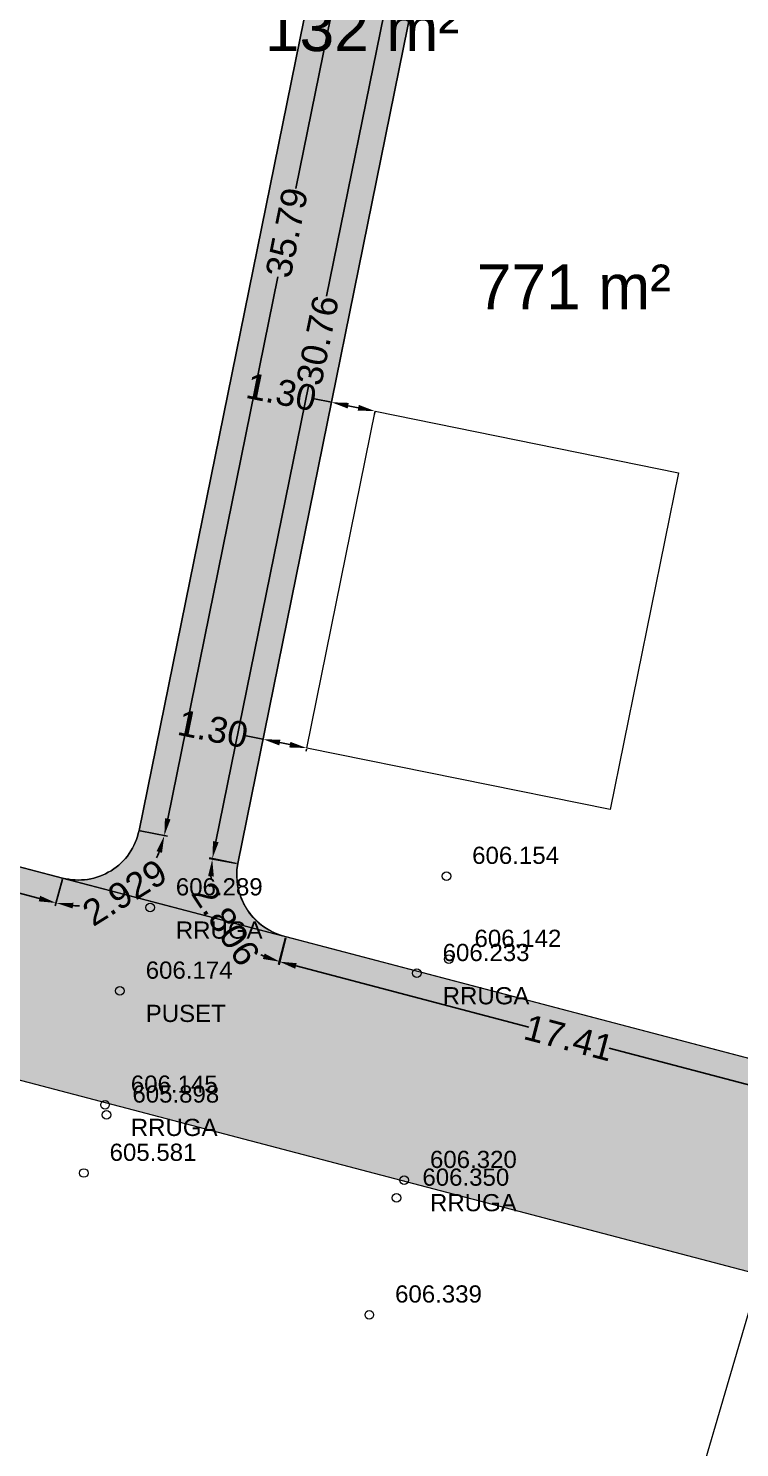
# Model space of a CAD drawing. Header units: metres. Extents: x 7508213 to 7508396, y 4696547 to 4696848.
# Drawn here: x 7508318.7 to 7508339.38, y 4696749.14 to 4696790.43 of the extents above; entities that cross this region are included whole.
import ezdxf

# ---------------------------------------------------------------- set-up
doc = ezdxf.new("R2010")
doc.units = ezdxf.units.M
doc.layers.get('Defpoints').update_dxf_attribs({"lineweight": 0})
for name, color, linetype, lineweight in [('Matjet', 210, 'Continuous', 0), ('Ndarjet', 1, 'Continuous', 0), ('ndarjet v2', 1, 'Continuous', 0), ('ParcReNet_12', 5, 'Continuous', 0)]:
    doc.layers.add(name, color=color, linetype=linetype, lineweight=lineweight)
doc.layers.add('YourDimensionLayer', color=7, linetype='Continuous')
doc.styles.get("Standard").update_dxf_attribs({"font": 'arial.ttf'})
doc.dimstyles.get("Standard").update_dxf_attribs({"dimtxt": 0.18, "dimasz": 0.18, "dimexe": 0.18, "dimexo": 0.0625, "dimgap": 0.09, "dimtad": 0, "dimtih": 1, "dimtoh": 1, "dimdec": 4, "dimzin": 0, "dimdsep": 46, "dimtxsty": 'Standard', "dimcen": 0.09, "dimadec": 0, "dimazin": 0, "dimtfac": 1, "dimtdec": 4, "dimtofl": 0, "dimtmove": 0, "dimatfit": 3, "dimfxl": 1, "dimtolj": 1, "dimtzin": 0, "dimarcsym": 0})

# ---------------------------------------------------------------- blocks, each defined once
blk = doc.blocks.new('*D127')
at = {"layer": 'Defpoints', "color": 0, "transparency": 16777216}
for p in [(7508326.188, 4696764.006), (7508325.997, 4696763.28), (7508343.03, 4696759.579)]:
    blk.add_point(p, dxfattribs=at)
at = {"layer": 'YourDimensionLayer', "color": 0, "lineweight": -2, "transparency": 16777216}
for p, q in [((7508326.18, 4696763.975), (7508325.974, 4696763.193)), ((7508326.481, 4696763.153), (7508333.255, 4696761.373)), ((7508342.356, 4696758.981), (7508335.582, 4696760.761)), ((7508343.022, 4696759.549), (7508342.817, 4696758.766))]:
    blk.add_line(p, q, dxfattribs=at)
at = {"layer": 'YourDimensionLayer', "color": 0, "transparency": 16777216}
for points in [[(7508326.502, 4696763.234), (7508326.459, 4696763.072), (7508325.997, 4696763.28)], [(7508342.377, 4696759.061), (7508342.335, 4696758.9), (7508342.84, 4696758.854)]]:
    blk.add_solid(points, dxfattribs=at)
at = {"layer": 'YourDimensionLayer', "color": 0, "transparency": 16777216, "insert": (7508334.418, 4696761.067), "char_height": 0.75, "attachment_point": 5, "rotation": 345.2744}
blk.add_mtext('\\A1;17.41', dxfattribs=at)
blk = doc.blocks.new('*D128')
at = {"layer": 'Defpoints', "color": 0, "transparency": 16777216}
for p in [(7508324.785, 4696766.13), (7508326.611, 4696765.81), (7508324.865, 4696763.879), (7508326.188, 4696764.006)]:
    blk.add_point(p, dxfattribs=at)
at = {"layer": 'YourDimensionLayer', "color": 0, "lineweight": -2, "transparency": 16777216}
for p, q in [((7508324.754, 4696766.135), (7508323.958, 4696766.275)), ((7508326.181, 4696763.975), (7508325.996, 4696763.188))]:
    blk.add_line(p, q, dxfattribs=at)
for start, end in [(181.0815, 183.0537), (243.8157, 245.788)]:
    blk.add_arc((7508326.611, 4696765.81), 2.603, start, end, dxfattribs=at)
at = {"layer": 'YourDimensionLayer', "color": 0, "transparency": 16777216}
for points in [[(7508323.925, 4696765.767), (7508324.091, 4696765.754), (7508324.046, 4696766.259)], [(7508325.57, 4696763.515), (7508325.516, 4696763.357), (7508326.017, 4696763.275)]]:
    blk.add_solid(points, dxfattribs=at)
at = {"layer": 'YourDimensionLayer', "color": 0, "transparency": 16777216, "insert": (7508324.438, 4696764.376), "char_height": 0.75, "attachment_point": 5, "rotation": 303.4347}
blk.add_mtext('\\A1;2.806', dxfattribs=at)
blk = doc.blocks.new('*D129')
at = {"layer": 'Defpoints', "color": 0, "transparency": 16777216}
for p in [(7508330.171, 4696796.428), (7508330.906, 4696796.279), (7508324.785, 4696766.13)]:
    blk.add_point(p, dxfattribs=at)
at = {"layer": 'YourDimensionLayer', "color": 0, "lineweight": -2, "transparency": 16777216}
for p, q in [((7508330.875, 4696796.285), (7508330.082, 4696796.446)), ((7508330.071, 4696795.938), (7508327.371, 4696782.637)), ((7508324.15, 4696766.769), (7508326.85, 4696780.07)), ((7508324.755, 4696766.136), (7508323.962, 4696766.297))]:
    blk.add_line(p, q, dxfattribs=at)
at = {"layer": 'YourDimensionLayer', "color": 0, "transparency": 16777216}
for points in [[(7508329.99, 4696795.954), (7508330.153, 4696795.921), (7508330.171, 4696796.428)], [(7508324.068, 4696766.786), (7508324.231, 4696766.752), (7508324.05, 4696766.279)]]:
    blk.add_solid(points, dxfattribs=at)
at = {"layer": 'YourDimensionLayer', "color": 0, "transparency": 16777216, "insert": (7508327.11, 4696781.353), "char_height": 0.75, "attachment_point": 5, "rotation": 78.5243}
blk.add_mtext('\\A1;30.76', dxfattribs=at)
blk = doc.blocks.new('*D135')
at = {"layer": 'Defpoints', "color": 0, "transparency": 16777216}
for p in [(7508329.041, 4696802.172), (7508321.917, 4696767.094), (7508322.652, 4696766.945)]:
    blk.add_point(p, dxfattribs=at)
at = {"layer": 'YourDimensionLayer', "color": 0, "lineweight": -2, "transparency": 16777216}
for p, q in [((7508329.072, 4696802.166), (7508329.865, 4696802.005)), ((7508329.677, 4696801.533), (7508326.475, 4696785.769)), ((7508322.751, 4696767.435), (7508325.953, 4696783.199)), ((7508321.948, 4696767.088), (7508322.74, 4696766.927))]:
    blk.add_line(p, q, dxfattribs=at)
at = {"layer": 'YourDimensionLayer', "color": 0, "transparency": 16777216}
for points in [[(7508329.595, 4696801.549), (7508329.759, 4696801.516), (7508329.776, 4696802.023)], [(7508322.67, 4696767.452), (7508322.833, 4696767.419), (7508322.652, 4696766.945)]]:
    blk.add_solid(points, dxfattribs=at)
at = {"layer": 'YourDimensionLayer', "color": 0, "transparency": 16777216, "insert": (7508326.214, 4696784.484), "char_height": 0.75, "attachment_point": 5, "rotation": 78.519}
blk.add_mtext('\\A1;35.79', dxfattribs=at)
blk = doc.blocks.new('*D136')
at = {"layer": 'Defpoints', "color": 0, "transparency": 16777216}
for p in [(7508320.153, 4696767.453), (7508321.917, 4696767.094), (7508319.695, 4696765.712), (7508322.031, 4696765.728)]:
    blk.add_point(p, dxfattribs=at)
at = {"layer": 'YourDimensionLayer', "color": 0, "lineweight": -2, "transparency": 16777216}
for p, q in [((7508321.948, 4696767.088), (7508322.74, 4696766.927)), ((7508319.687, 4696765.682), (7508319.482, 4696764.899))]:
    blk.add_line(p, q, dxfattribs=at)
for start, end in [(333.0081, 337.2664), (266.5269, 270.7852)]:
    blk.add_arc((7508320.153, 4696767.453), 2.55, start, end, dxfattribs=at)
at = {"layer": 'YourDimensionLayer', "color": 0, "transparency": 16777216}
for points in [[(7508322.425, 4696766.492), (7508322.584, 4696766.443), (7508322.652, 4696766.945)], [(7508319.985, 4696764.825), (7508320.012, 4696764.99), (7508319.505, 4696764.986)]]:
    blk.add_solid(points, dxfattribs=at)
at = {"layer": 'YourDimensionLayer', "color": 0, "transparency": 16777216, "insert": (7508321.5, 4696765.288), "char_height": 0.75, "attachment_point": 5, "rotation": 31.8967}
blk.add_mtext('\\A1;2.929', dxfattribs=at)
blk = doc.blocks.new('*D137')
at = {"layer": 'Defpoints', "color": 0, "transparency": 16777216}
for p in [(7508302.842, 4696770.141), (7508302.651, 4696769.416), (7508319.695, 4696765.712)]:
    blk.add_point(p, dxfattribs=at)
at = {"layer": 'YourDimensionLayer', "color": 0, "lineweight": -2, "transparency": 16777216}
for p, q in [((7508302.834, 4696770.111), (7508302.628, 4696769.329)), ((7508303.134, 4696769.289), (7508309.845, 4696767.525)), ((7508319.021, 4696765.114), (7508312.311, 4696766.877)), ((7508319.687, 4696765.682), (7508319.482, 4696764.899))]:
    blk.add_line(p, q, dxfattribs=at)
at = {"layer": 'YourDimensionLayer', "color": 0, "transparency": 16777216}
for points in [[(7508303.156, 4696769.37), (7508303.113, 4696769.208), (7508302.651, 4696769.416)], [(7508319.042, 4696765.194), (7508319, 4696765.033), (7508319.505, 4696764.986)]]:
    blk.add_solid(points, dxfattribs=at)
at = {"layer": 'YourDimensionLayer', "color": 0, "transparency": 16777216, "insert": (7508311.078, 4696767.201), "char_height": 0.75, "attachment_point": 5, "rotation": 345.2744}
blk.add_mtext('\\A1;17.43', dxfattribs=at)
blk = doc.blocks.new('*D140')
at = {"color": 0, "lineweight": -2, "transparency": 16777216}
for p, q in [((7508327.51, 4696779.55), (7508327.02, 4696779.649)), ((7508327.503, 4696779.519), (7508327.492, 4696779.462)), ((7508328.292, 4696779.391), (7508328, 4696779.45)), ((7508328.776, 4696779.261), (7508328.764, 4696779.203))]:
    blk.add_line(p, q, dxfattribs=at)
at = {"color": 0, "transparency": 16777216}
for points in [[(7508328.016, 4696779.532), (7508327.983, 4696779.369), (7508327.51, 4696779.55)], [(7508328.309, 4696779.473), (7508328.275, 4696779.309), (7508328.782, 4696779.292)]]:
    blk.add_solid(points, dxfattribs=at)
at = {"layer": 'Defpoints', "color": 0, "transparency": 16777216}
for p in [(7508327.51, 4696779.55), (7508327.51, 4696779.55), (7508328.782, 4696779.292)]:
    blk.add_point(p, dxfattribs=at)
at = {"color": 0, "transparency": 16777216, "insert": (7508326.057, 4696779.845), "char_height": 0.75, "attachment_point": 5, "rotation": 348.5243}
blk.add_mtext('\\A1;1.30', dxfattribs=at)
blk = doc.blocks.new('*D141')
at = {"color": 0, "lineweight": -2, "transparency": 16777216}
for p, q in [((7508325.52, 4696769.75), (7508325.03, 4696769.849)), ((7508325.514, 4696769.719), (7508325.502, 4696769.662)), ((7508326.302, 4696769.591), (7508326.01, 4696769.65)), ((7508326.785, 4696769.461), (7508326.774, 4696769.403))]:
    blk.add_line(p, q, dxfattribs=at)
at = {"color": 0, "transparency": 16777216}
for points in [[(7508326.027, 4696769.732), (7508325.994, 4696769.569), (7508325.52, 4696769.75)], [(7508326.318, 4696769.673), (7508326.285, 4696769.509), (7508326.792, 4696769.492)]]:
    blk.add_solid(points, dxfattribs=at)
at = {"layer": 'Defpoints', "color": 0, "transparency": 16777216}
for p in [(7508325.52, 4696769.75), (7508325.52, 4696769.75), (7508326.792, 4696769.492)]:
    blk.add_point(p, dxfattribs=at)
at = {"color": 0, "transparency": 16777216, "insert": (7508324.067, 4696770.045), "char_height": 0.75, "attachment_point": 5, "rotation": 348.5243}
blk.add_mtext('\\A1;1.30', dxfattribs=at)
blk = doc.blocks.new('*U142')
at = {"color": 0, "linetype": 'ByBlock', "lineweight": -2, "transparency": 16777216}
blk.add_line((0, 0), (0, 0), dxfattribs=at)
blk.add_circle((0, 0), 0.5, dxfattribs=at)
blk = doc.blocks.new('*U230', base_point=(7508321.361, 4696762.429, 606.174))
at = {"layer": 'Matjet', "linetype": 'ByBlock', "char_height": 0.5}
for s, insert, attachment_point in [('606.174', (7508322.111, 4696763.029, 606.174), 4), ('PUSET', (7508322.111, 4696762.024, 606.174), 1)]:
    blk.add_mtext(s, dxfattribs=dict(at, insert=insert, attachment_point=attachment_point))
blk = doc.blocks.new('*U231', base_point=(7508321.361, 4696762.429, 606.174))
at = {"layer": 'Matjet', "linetype": 'ByBlock', "lineweight": -2}
blk.add_blockref('*U230', (7508321.361, 4696762.429, 606.174), dxfattribs=at)
blk = doc.blocks.new('*U232', base_point=(7508321.361, 4696762.429, 606.174))
at = {"layer": 'Matjet', "linetype": 'ByBlock', "lineweight": -2}
blk.add_blockref('*U231', (7508321.361, 4696762.429, 606.174), dxfattribs=at)
at = {"layer": 'Matjet', "linetype": 'ByBlock', "lineweight": -2, "xscale": 0.2499999950000001, "yscale": 0.2499999950000001, "zscale": 0.2499999950000001}
blk.add_blockref('*U142', (7508321.361, 4696762.429, 606.174), dxfattribs=at)
blk = doc.blocks.new('*U233', base_point=(7508320.311, 4696757.131, 605.581))
at = {"layer": 'Matjet', "linetype": 'ByBlock', "insert": (7508321.061, 4696757.731, 605.581), "char_height": 0.5, "attachment_point": 4}
blk.add_mtext('605.581', dxfattribs=at)
blk = doc.blocks.new('*U234', base_point=(7508320.311, 4696757.131, 605.581))
at = {"layer": 'Matjet', "linetype": 'ByBlock', "lineweight": -2}
blk.add_blockref('*U233', (7508320.311, 4696757.131, 605.581), dxfattribs=at)
blk = doc.blocks.new('*U235', base_point=(7508320.311, 4696757.131, 605.581))
at = {"layer": 'Matjet', "linetype": 'ByBlock', "lineweight": -2}
blk.add_blockref('*U234', (7508320.311, 4696757.131, 605.581), dxfattribs=at)
at = {"layer": 'Matjet', "linetype": 'ByBlock', "lineweight": -2, "xscale": 0.2499999950000001, "yscale": 0.2499999950000001, "zscale": 0.2499999950000001}
blk.add_blockref('*U142', (7508320.311, 4696757.131, 605.581), dxfattribs=at)
blk = doc.blocks.new('*U236', base_point=(7508320.974, 4696758.825, 605.898))
at = {"layer": 'Matjet', "linetype": 'ByBlock', "insert": (7508321.724, 4696759.425, 605.898), "char_height": 0.5, "attachment_point": 4}
blk.add_mtext('605.898', dxfattribs=at)
blk = doc.blocks.new('*U237', base_point=(7508320.974, 4696758.825, 605.898))
at = {"layer": 'Matjet', "linetype": 'ByBlock', "lineweight": -2}
blk.add_blockref('*U236', (7508320.974, 4696758.825, 605.898), dxfattribs=at)
blk = doc.blocks.new('*U238', base_point=(7508320.974, 4696758.825, 605.898))
at = {"layer": 'Matjet', "linetype": 'ByBlock', "lineweight": -2}
blk.add_blockref('*U237', (7508320.974, 4696758.825, 605.898), dxfattribs=at)
at = {"layer": 'Matjet', "linetype": 'ByBlock', "lineweight": -2, "xscale": 0.2499999950000001, "yscale": 0.2499999950000001, "zscale": 0.2499999950000001}
blk.add_blockref('*U142', (7508320.974, 4696758.825, 605.898), dxfattribs=at)
blk = doc.blocks.new('*U239', base_point=(7508320.928, 4696759.113, 606.145))
at = {"layer": 'Matjet', "linetype": 'ByBlock', "char_height": 0.5}
for s, insert, attachment_point in [('606.145', (7508321.678, 4696759.713, 606.145), 4), ('RRUGA', (7508321.678, 4696758.708, 606.145), 1)]:
    blk.add_mtext(s, dxfattribs=dict(at, insert=insert, attachment_point=attachment_point))
blk = doc.blocks.new('*U240', base_point=(7508320.928, 4696759.113, 606.145))
at = {"layer": 'Matjet', "linetype": 'ByBlock', "lineweight": -2}
blk.add_blockref('*U239', (7508320.928, 4696759.113, 606.145), dxfattribs=at)
blk = doc.blocks.new('*U241', base_point=(7508320.928, 4696759.113, 606.145))
at = {"layer": 'Matjet', "linetype": 'ByBlock', "lineweight": -2}
blk.add_blockref('*U240', (7508320.928, 4696759.113, 606.145), dxfattribs=at)
at = {"layer": 'Matjet', "linetype": 'ByBlock', "lineweight": -2, "xscale": 0.2499999950000001, "yscale": 0.2499999950000001, "zscale": 0.2499999950000001}
blk.add_blockref('*U142', (7508320.928, 4696759.113, 606.145), dxfattribs=at)
blk = doc.blocks.new('*U242', base_point=(7508322.237, 4696764.852, 606.289))
at = {"layer": 'Matjet', "linetype": 'ByBlock', "char_height": 0.5}
for s, insert, attachment_point in [('606.289', (7508322.987, 4696765.452, 606.289), 4), ('RRUGA', (7508322.987, 4696764.447, 606.289), 1)]:
    blk.add_mtext(s, dxfattribs=dict(at, insert=insert, attachment_point=attachment_point))
blk = doc.blocks.new('*U243', base_point=(7508322.237, 4696764.852, 606.289))
at = {"layer": 'Matjet', "linetype": 'ByBlock', "lineweight": -2}
blk.add_blockref('*U242', (7508322.237, 4696764.852, 606.289), dxfattribs=at)
blk = doc.blocks.new('*U244', base_point=(7508322.237, 4696764.852, 606.289))
at = {"layer": 'Matjet', "linetype": 'ByBlock', "lineweight": -2}
blk.add_blockref('*U243', (7508322.237, 4696764.852, 606.289), dxfattribs=at)
at = {"layer": 'Matjet', "linetype": 'ByBlock', "lineweight": -2, "xscale": 0.2499999950000001, "yscale": 0.2499999950000001, "zscale": 0.2499999950000001}
blk.add_blockref('*U142', (7508322.237, 4696764.852, 606.289), dxfattribs=at)
blk = doc.blocks.new('*U245', base_point=(7508329.995, 4696762.942, 606.233))
at = {"layer": 'Matjet', "linetype": 'ByBlock', "char_height": 0.5}
for s, insert, attachment_point in [('606.233', (7508330.745, 4696763.542, 606.233), 4), ('RRUGA', (7508330.745, 4696762.537, 606.233), 1)]:
    blk.add_mtext(s, dxfattribs=dict(at, insert=insert, attachment_point=attachment_point))
blk = doc.blocks.new('*U246', base_point=(7508329.995, 4696762.942, 606.233))
at = {"layer": 'Matjet', "linetype": 'ByBlock', "lineweight": -2}
blk.add_blockref('*U245', (7508329.995, 4696762.942, 606.233), dxfattribs=at)
blk = doc.blocks.new('*U247', base_point=(7508329.995, 4696762.942, 606.233))
at = {"layer": 'Matjet', "linetype": 'ByBlock', "lineweight": -2}
blk.add_blockref('*U246', (7508329.995, 4696762.942, 606.233), dxfattribs=at)
at = {"layer": 'Matjet', "linetype": 'ByBlock', "lineweight": -2, "xscale": 0.2499999950000001, "yscale": 0.2499999950000001, "zscale": 0.2499999950000001}
blk.add_blockref('*U142', (7508329.995, 4696762.942, 606.233), dxfattribs=at)
blk = doc.blocks.new('*U248', base_point=(7508330.853, 4696765.769, 606.154))
at = {"layer": 'Matjet', "linetype": 'ByBlock', "insert": (7508331.603, 4696766.369, 606.154), "char_height": 0.5, "attachment_point": 4}
blk.add_mtext('606.154', dxfattribs=at)
blk = doc.blocks.new('*U249', base_point=(7508330.853, 4696765.769, 606.154))
at = {"layer": 'Matjet', "linetype": 'ByBlock', "lineweight": -2}
blk.add_blockref('*U248', (7508330.853, 4696765.769, 606.154), dxfattribs=at)
blk = doc.blocks.new('*U250', base_point=(7508330.853, 4696765.769, 606.154))
at = {"layer": 'Matjet', "linetype": 'ByBlock', "lineweight": -2}
blk.add_blockref('*U249', (7508330.853, 4696765.769, 606.154), dxfattribs=at)
at = {"layer": 'Matjet', "linetype": 'ByBlock', "lineweight": -2, "xscale": 0.2499999950000001, "yscale": 0.2499999950000001, "zscale": 0.2499999950000001}
blk.add_blockref('*U142', (7508330.853, 4696765.769, 606.154), dxfattribs=at)
blk = doc.blocks.new('*U251', base_point=(7508330.921, 4696763.354, 606.142))
at = {"layer": 'Matjet', "linetype": 'ByBlock', "insert": (7508331.671, 4696763.954, 606.142), "char_height": 0.5, "attachment_point": 4}
blk.add_mtext('606.142', dxfattribs=at)
blk = doc.blocks.new('*U252', base_point=(7508330.921, 4696763.354, 606.142))
at = {"layer": 'Matjet', "linetype": 'ByBlock', "lineweight": -2}
blk.add_blockref('*U251', (7508330.921, 4696763.354, 606.142), dxfattribs=at)
blk = doc.blocks.new('*U253', base_point=(7508330.921, 4696763.354, 606.142))
at = {"layer": 'Matjet', "linetype": 'ByBlock', "lineweight": -2}
blk.add_blockref('*U252', (7508330.921, 4696763.354, 606.142), dxfattribs=at)
at = {"layer": 'Matjet', "linetype": 'ByBlock', "lineweight": -2, "xscale": 0.2499999950000001, "yscale": 0.2499999950000001, "zscale": 0.2499999950000001}
blk.add_blockref('*U142', (7508330.921, 4696763.354, 606.142), dxfattribs=at)
blk = doc.blocks.new('*U254', base_point=(7508328.612, 4696753.009, 606.339))
at = {"layer": 'Matjet', "linetype": 'ByBlock', "insert": (7508329.362, 4696753.609, 606.339), "char_height": 0.5, "attachment_point": 4}
blk.add_mtext('606.339', dxfattribs=at)
blk = doc.blocks.new('*U255', base_point=(7508328.612, 4696753.009, 606.339))
at = {"layer": 'Matjet', "linetype": 'ByBlock', "lineweight": -2}
blk.add_blockref('*U254', (7508328.612, 4696753.009, 606.339), dxfattribs=at)
blk = doc.blocks.new('*U256', base_point=(7508328.612, 4696753.009, 606.339))
at = {"layer": 'Matjet', "linetype": 'ByBlock', "lineweight": -2}
blk.add_blockref('*U255', (7508328.612, 4696753.009, 606.339), dxfattribs=at)
at = {"layer": 'Matjet', "linetype": 'ByBlock', "lineweight": -2, "xscale": 0.2499999950000001, "yscale": 0.2499999950000001, "zscale": 0.2499999950000001}
blk.add_blockref('*U142', (7508328.612, 4696753.009, 606.339), dxfattribs=at)
blk = doc.blocks.new('*U257', base_point=(7508329.406, 4696756.407, 606.35))
at = {"layer": 'Matjet', "linetype": 'ByBlock', "insert": (7508330.156, 4696757.007, 606.35), "char_height": 0.5, "attachment_point": 4}
blk.add_mtext('606.350', dxfattribs=at)
blk = doc.blocks.new('*U258', base_point=(7508329.406, 4696756.407, 606.35))
at = {"layer": 'Matjet', "linetype": 'ByBlock', "lineweight": -2}
blk.add_blockref('*U257', (7508329.406, 4696756.407, 606.35), dxfattribs=at)
blk = doc.blocks.new('*U259', base_point=(7508329.406, 4696756.407, 606.35))
at = {"layer": 'Matjet', "linetype": 'ByBlock', "lineweight": -2}
blk.add_blockref('*U258', (7508329.406, 4696756.407, 606.35), dxfattribs=at)
at = {"layer": 'Matjet', "linetype": 'ByBlock', "lineweight": -2, "xscale": 0.2499999950000001, "yscale": 0.2499999950000001, "zscale": 0.2499999950000001}
blk.add_blockref('*U142', (7508329.406, 4696756.407, 606.35), dxfattribs=at)
blk = doc.blocks.new('*U260', base_point=(7508329.626, 4696756.923, 606.32))
at = {"layer": 'Matjet', "linetype": 'ByBlock', "char_height": 0.5}
for s, insert, attachment_point in [('606.320', (7508330.376, 4696757.523, 606.32), 4), ('RRUGA', (7508330.376, 4696756.518, 606.32), 1)]:
    blk.add_mtext(s, dxfattribs=dict(at, insert=insert, attachment_point=attachment_point))
blk = doc.blocks.new('*U261', base_point=(7508329.626, 4696756.923, 606.32))
at = {"layer": 'Matjet', "linetype": 'ByBlock', "lineweight": -2}
blk.add_blockref('*U260', (7508329.626, 4696756.923, 606.32), dxfattribs=at)
blk = doc.blocks.new('*U262', base_point=(7508329.626, 4696756.923, 606.32))
at = {"layer": 'Matjet', "linetype": 'ByBlock', "lineweight": -2}
blk.add_blockref('*U261', (7508329.626, 4696756.923, 606.32), dxfattribs=at)
at = {"layer": 'Matjet', "linetype": 'ByBlock', "lineweight": -2, "xscale": 0.2499999950000001, "yscale": 0.2499999950000001, "zscale": 0.2499999950000001}
blk.add_blockref('*U142', (7508329.626, 4696756.923, 606.32), dxfattribs=at)

msp = doc.modelspace()

# ---------------------------------------------------------------- hatches: boundary and pattern name
at = {"layer": 'ParcReNet_12', "true_color": 0x939598, "transparency": 33554546}
h = msp.add_hatch(color=252, dxfattribs=at)
h.dxf.hatch_style = 1
h.paths.add_polyline_path([(7508337.17, 4696799.49), (7508329.041, 4696802.172), (7508321.917, 4696767.094, -0.430899), (7508319.695, 4696765.712), (7508326.092, 4696764.031, -0.382259), (7508324.785, 4696766.13), (7508330.906, 4696796.279, -0.449324), (7508333.234, 4696797.63), (7508336.569, 4696796.53)])
h = msp.add_hatch(color=252, dxfattribs=at)
h.dxf.hatch_style = 1
h.paths.add_polyline_path([(7508326.188, 4696764.006), (7508302.842, 4696770.141), (7508281.807, 4696775.663), (7508259.59, 4696781.473), (7508212.93, 4696793.673), (7508212.93, 4696787.471), (7508285.846, 4696768.404), (7508339.964, 4696754.18), (7508354.499, 4696750.361), (7508356.17, 4696756.126), (7508343.03, 4696759.579)])

# ---------------------------------------------------------------- linework, layer by layer
at = {"layer": 'Ndarjet', "flags": 128}
for points in [[(7508329.041, 4696802.172), (7508321.917, 4696767.094, -0.430899), (7508319.695, 4696765.712)], [(7508337.17, 4696799.49), (7508336.569, 4696796.53), (7508333.234, 4696797.63, 0.449324), (7508330.906, 4696796.279), (7508324.785, 4696766.13, 0.397696), (7508326.188, 4696764.006)]]:
    msp.add_lwpolyline(points, format="xyb", dxfattribs=at)
at = {"layer": 'Ndarjet'}
for points in [[(7508212.93, 4696793.673), (7508259.59, 4696781.473), (7508281.807, 4696775.663), (7508302.842, 4696770.141), (7508356.17, 4696756.126)], [(7508212.93, 4696787.471), (7508285.846, 4696768.404), (7508339.964, 4696754.18), (7508354.499, 4696750.361)], [(7508348.967, 4696731.357), (7508334.477, 4696735.445), (7508339.964, 4696754.18)]]:
    msp.add_lwpolyline(points, dxfattribs=at)
at = {"layer": 'ndarjet v2', "flags": 128}
for points in [[(7508329.041, 4696802.172), (7508310.571, 4696808.265), (7508302.842, 4696770.141), (7508319.695, 4696765.712, 0.430899), (7508321.917, 4696767.094)], [(7508330.906, 4696796.279, -0.449324), (7508333.234, 4696797.63), (7508336.569, 4696796.53), (7508337.17, 4696799.49), (7508329.041, 4696802.172), (7508321.917, 4696767.094, -0.430899), (7508319.695, 4696765.712), (7508326.092, 4696764.031, -0.382259), (7508324.785, 4696766.13)], [(7508352.944, 4696789.074), (7508354.521, 4696793.766), (7508337.17, 4696799.49), (7508336.569, 4696796.53), (7508333.234, 4696797.63, 0.449324), (7508330.906, 4696796.279), (7508324.785, 4696766.13, 0.397696), (7508326.188, 4696764.006), (7508343.03, 4696759.579)]]:
    msp.add_lwpolyline(points, format="xyb", close=True, dxfattribs=at)
at = {"layer": 'ParcReNet_12', "flags": 128}
msp.add_lwpolyline([(7508326.792, 4696769.492), (7508328.782, 4696779.292), (7508337.602, 4696777.5), (7508335.612, 4696767.7)], close=True, dxfattribs=at)

# ---------------------------------------------------------------- block references
at = {"layer": 'Matjet'}
for name, p in [('*U250', (7508330.853, 4696765.769, 606.154)), ('*U244', (7508322.237, 4696764.852, 606.289)), ('*U253', (7508330.921, 4696763.354, 606.142)), ('*U247', (7508329.995, 4696762.942, 606.233)), ('*U232', (7508321.361, 4696762.429, 606.174)), ('*U241', (7508320.928, 4696759.113, 606.145)), ('*U238', (7508320.974, 4696758.825, 605.898)), ('*U235', (7508320.311, 4696757.131, 605.581)), ('*U262', (7508329.626, 4696756.923, 606.32)), ('*U259', (7508329.406, 4696756.407, 606.35)), ('*U256', (7508328.612, 4696753.009, 606.339))]:
    msp.add_blockref(name, p, dxfattribs=at)

# ---------------------------------------------------------------- texts
at = {"layer": 'ndarjet v2'}
for s, p in [('132 m²', (7508325.572, 4696789.765)), ('771 m²', (7508331.733, 4696782.258))]:
    msp.add_text(s, height=1.3, dxfattribs=at).set_placement(p)

# ---------------------------------------------------------------- dimensions: what is measured, and where the dimension line sits
for p1, p2, picture, middle in [((7508328.782, 4696779.292), (7508327.51, 4696779.55), '*D140', (7508326.057, 4696779.845)), ((7508326.792, 4696769.492), (7508325.52, 4696769.75), '*D141', (7508324.067, 4696770.045))]:
    dim = msp.add_aligned_dim(p1=p1, p2=p2, distance=0, dimstyle='Standard', override={"dimscale": 0.5, "dimtxt": 1.5, "dimasz": 1, "dimtih": 0, "dimtoh": 0, "dimdec": 2, "dimcen": 0, "dimtdec": 2})
    dim.commit()
    dim.dimension.update_dxf_attribs({"geometry": picture, "text_midpoint": middle})
at = {"layer": 'YourDimensionLayer'}
for p1, p2, picture, middle in [((7508329.041, 4696802.172), (7508321.917, 4696767.094), '*D135', (7508326.214, 4696784.484)), ((7508324.785, 4696766.13), (7508330.906, 4696796.279), '*D129', (7508327.11, 4696781.353)), ((7508319.695, 4696765.712), (7508302.842, 4696770.141), '*D137', (7508311.078, 4696767.201)), ((7508343.03, 4696759.579), (7508326.188, 4696764.006), '*D127', (7508334.418, 4696761.067))]:
    dim = msp.add_aligned_dim(p1=p1, p2=p2, distance=0.75, dimstyle='Standard', override={"dimscale": 0.5, "dimtxt": 1.5, "dimasz": 1, "dimtih": 0, "dimtoh": 0, "dimdec": 2, "dimcen": 0, "dimtdec": 2}, dxfattribs=at)
    dim.commit()
    dim.dimension.update_dxf_attribs({"geometry": picture, "text_midpoint": middle})
for base, center, p1, p2, text, picture, middle in [((7508322.031, 4696765.728), (7508320.153, 4696767.453), (7508321.917, 4696767.094), (7508319.695, 4696765.712), '2.929', '*D136', (7508321.5, 4696765.288)), ((7508324.865, 4696763.879), (7508326.611, 4696765.81), (7508326.188, 4696764.006), (7508324.785, 4696766.13), '2.806', '*D128', (7508324.438, 4696764.376))]:
    dim = msp.add_angular_dim_3p(base=base, center=center, p1=p1, p2=p2, text=text, dimstyle='Standard', override={"dimscale": 0.5, "dimtxt": 1.5, "dimasz": 1, "dimtih": 0, "dimtoh": 0, "dimdec": 2, "dimcen": 0, "dimtdec": 2}, dxfattribs=at)
    dim.commit()
    dim.dimension.update_dxf_attribs({"geometry": picture, "text_midpoint": middle})

doc.saveas('drawing.dxf')
